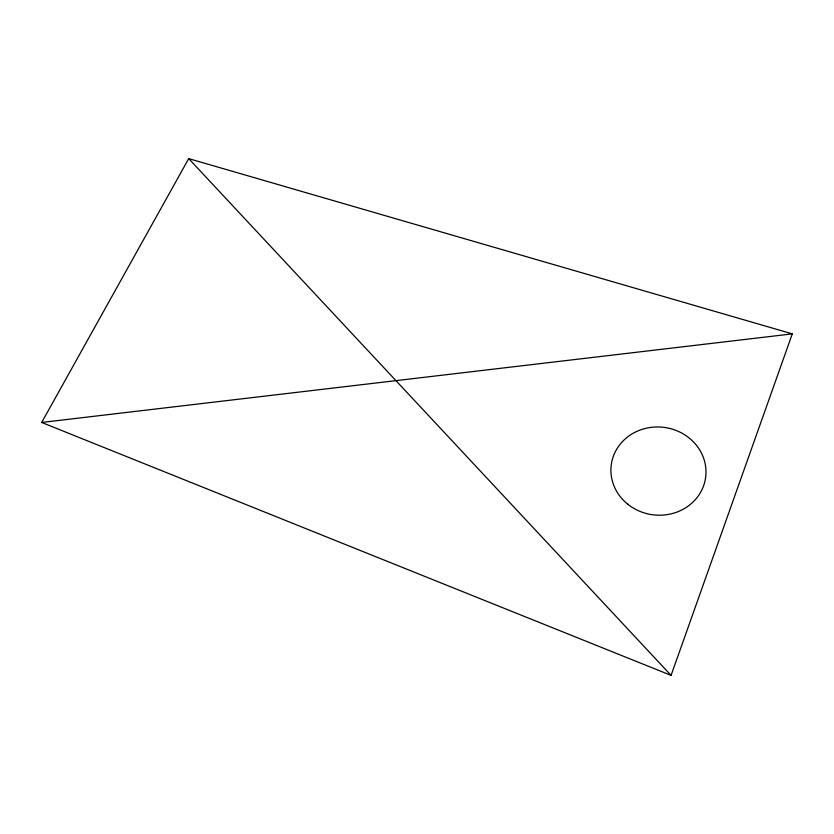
<?xml version="1.0" encoding="UTF-8"?>
<svg xmlns="http://www.w3.org/2000/svg" width="834" height="834" viewBox="0 0 834 834"><rect width="100%" height="100%" fill="white"/><g stroke="black" fill="none" stroke-linecap="round" stroke-linejoin="round"><path stroke-width="1.25" d="M671.068 675.384L792.3 333.871L188.713 158.616L41.7 422.452L671.068 675.384L188.713 158.616M41.7 422.452L792.3 333.871M627.71 504.163A47.601 44.056 7.6 0 0 705.23 479.852A47.601 44.056 7.6 0 0 642.42 429.26A47.601 44.056 7.6 0 0 627.71 504.163"/></g></svg>
